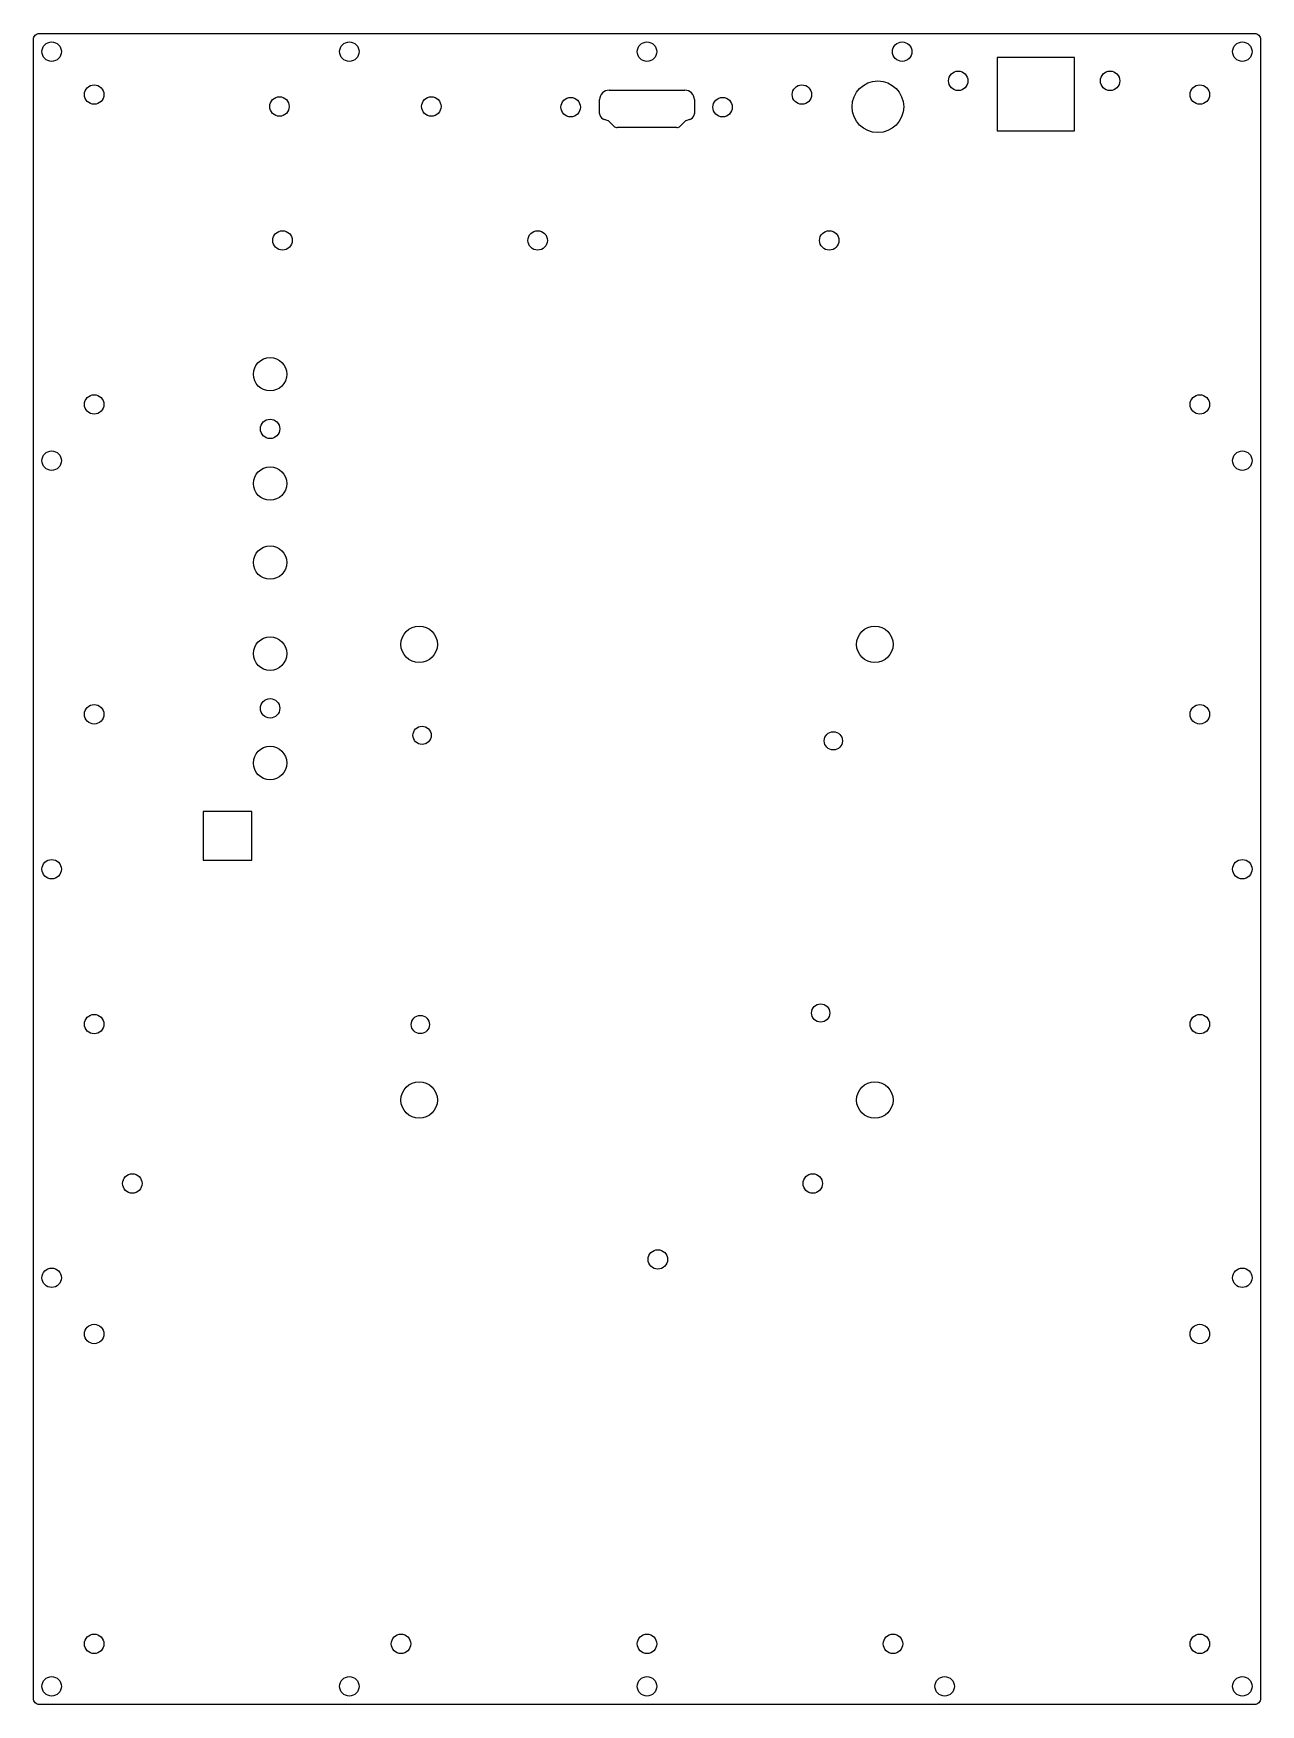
# Model space of a CAD drawing. Header units: millimetres. Extents: x -13 to 189, y -247 to 28.
import ezdxf

# ---------------------------------------------------------------- set-up
doc = ezdxf.new("R2010")
doc.units = ezdxf.units.MM
doc.layers.get('0').update_dxf_attribs({"linetype": 'CONTINUOUS'})

msp = doc.modelspace()

# ---------------------------------------------------------------- linework, layer by layer
for p, q in [((80.47, 14.8), (80.47, 17.1)), ((82.02, 18.65), (94.52, 18.65)), ((96.07, 17.1), (96.07, 14.8)), ((81.9, 13.61), (81.25, 13.81)), ((95.29, 13.81), (94.64, 13.61)), ((82.81, 12.73), (81.99, 13.56)), ((93.16, 12.5), (83.38, 12.5)), ((94.55, 13.56), (93.73, 12.73))]:
    msp.add_line(p, q)
msp.add_lwpolyline([(-12.73, 27, -0.414214), (-11.73, 28), (188.27, 28, -0.414214), (189.27, 27), (189.27, -246.07, -0.414214), (188.27, -247.07), (-11.73, -247.07, -0.414214), (-12.73, -246.07)], format="xyb", close=True)
for points in [[(145.89, 24.03), (145.89, 11.94), (158.65, 11.94), (158.65, 24.03)], [(15.23, -100.09), (15.23, -108.09), (23.23, -108.09), (23.23, -100.09)]]:
    msp.add_lwpolyline(points, close=True)
for centre, radius in [((-9.73, 25), 1.6), ((39.27, 25), 1.6), ((88.27, 25), 1.6), ((130.27, 25), 1.6), ((186.27, 25), 1.6), ((-2.73, 17.93), 1.6), ((113.77, 17.93), 1.6), ((126.27, 15.93), 4.25), ((139.5, 20.2), 1.6), ((164.5, 20.2), 1.6), ((179.27, 17.93), 1.6), ((27.77, 15.97), 1.6), ((52.77, 15.97), 1.6), ((75.71, 15.86), 1.6), ((100.71, 15.86), 1.6), ((28.27, -6.07), 1.6), ((70.27, -6.07), 1.6), ((118.27, -6.07), 1.6), ((26.23, -28.09), 2.75), ((-2.73, -33.07), 1.6), ((179.27, -33.07), 1.6), ((26.23, -37.09), 1.6), ((-9.73, -42.32), 1.6), ((186.27, -42.32), 1.6), ((26.23, -46.09), 2.75), ((26.23, -59.09), 2.75), ((26.23, -74.09), 2.75), ((50.77, -72.57), 3), ((125.77, -72.57), 3), ((-2.73, -84.07), 1.6), ((26.23, -83.09), 1.6), ((179.27, -84.07), 1.6), ((51.25, -87.54), 1.5), ((118.95, -88.44), 1.5), ((26.23, -92.09), 2.75), ((-9.73, -109.57), 1.6), ((186.27, -109.57), 1.6), ((116.85, -133.24), 1.5), ((-2.73, -135.07), 1.6), ((50.95, -135.14), 1.5), ((179.27, -135.07), 1.6), ((50.77, -147.57), 3), ((125.77, -147.57), 3), ((3.55, -161.3), 1.6), ((115.55, -161.3), 1.6), ((90.05, -173.8), 1.6), ((-9.73, -176.82), 1.6), ((186.27, -176.82), 1.6), ((-2.73, -186.07), 1.6), ((179.27, -186.07), 1.6), ((-2.73, -237.07), 1.6), ((47.77, -237.07), 1.6), ((88.27, -237.07), 1.6), ((128.77, -237.07), 1.6), ((179.27, -237.07), 1.6), ((-9.73, -244.07), 1.6), ((39.27, -244.07), 1.6), ((88.27, -244.07), 1.6), ((137.27, -244.07), 1.6), ((186.27, -244.07), 1.6)]:
    msp.add_circle(centre, radius)
for centre, radius, start, end in [((82.02, 17.1), 1.55, 90, 180), ((94.52, 17.1), 1.55, 0, 90), ((81.27, 14.8), 0.8, 180, 196.1584), ((81.6, 14.9), 1.14, 196.1584, 250.9746), ((81.49, 14.57), 0.8, 251.045, 252.96), ((81.6, 14.9), 1.14, 250.9746, 251.0036), ((95.05, 14.57), 0.8, 287, 288.9577), ((94.94, 14.9), 1.14, 289.0267, 343.8416), ((94.94, 14.9), 1.14, 288.9983, 289.0267), ((95.27, 14.8), 0.8, 343.8416, 360), ((81.84, 13.42), 0.2, 45, 73), ((83.38, 13.3), 0.8, 225, 270), ((93.16, 13.3), 0.8, 270, 315), ((94.7, 13.42), 0.2, 107, 135)]:
    msp.add_arc(centre, radius, start, end)

doc.saveas('drawing.dxf')
